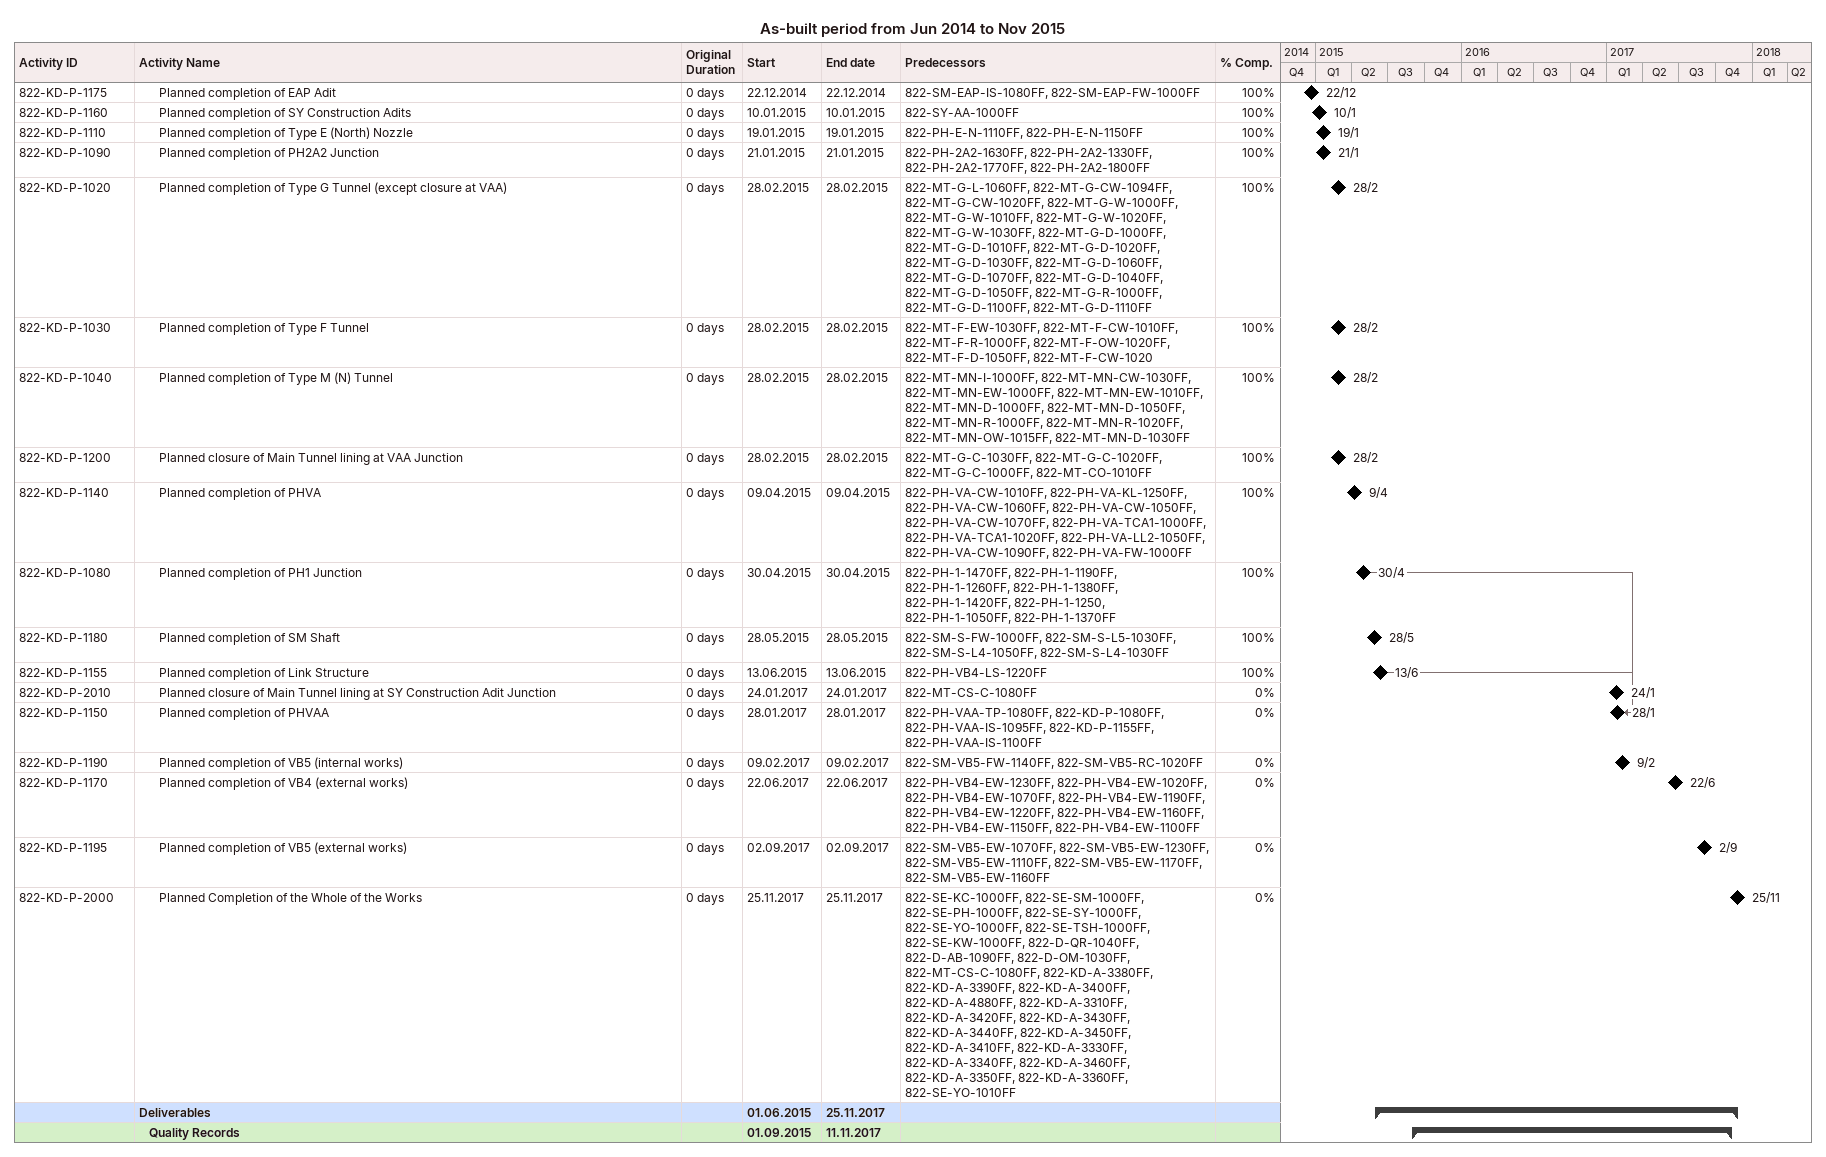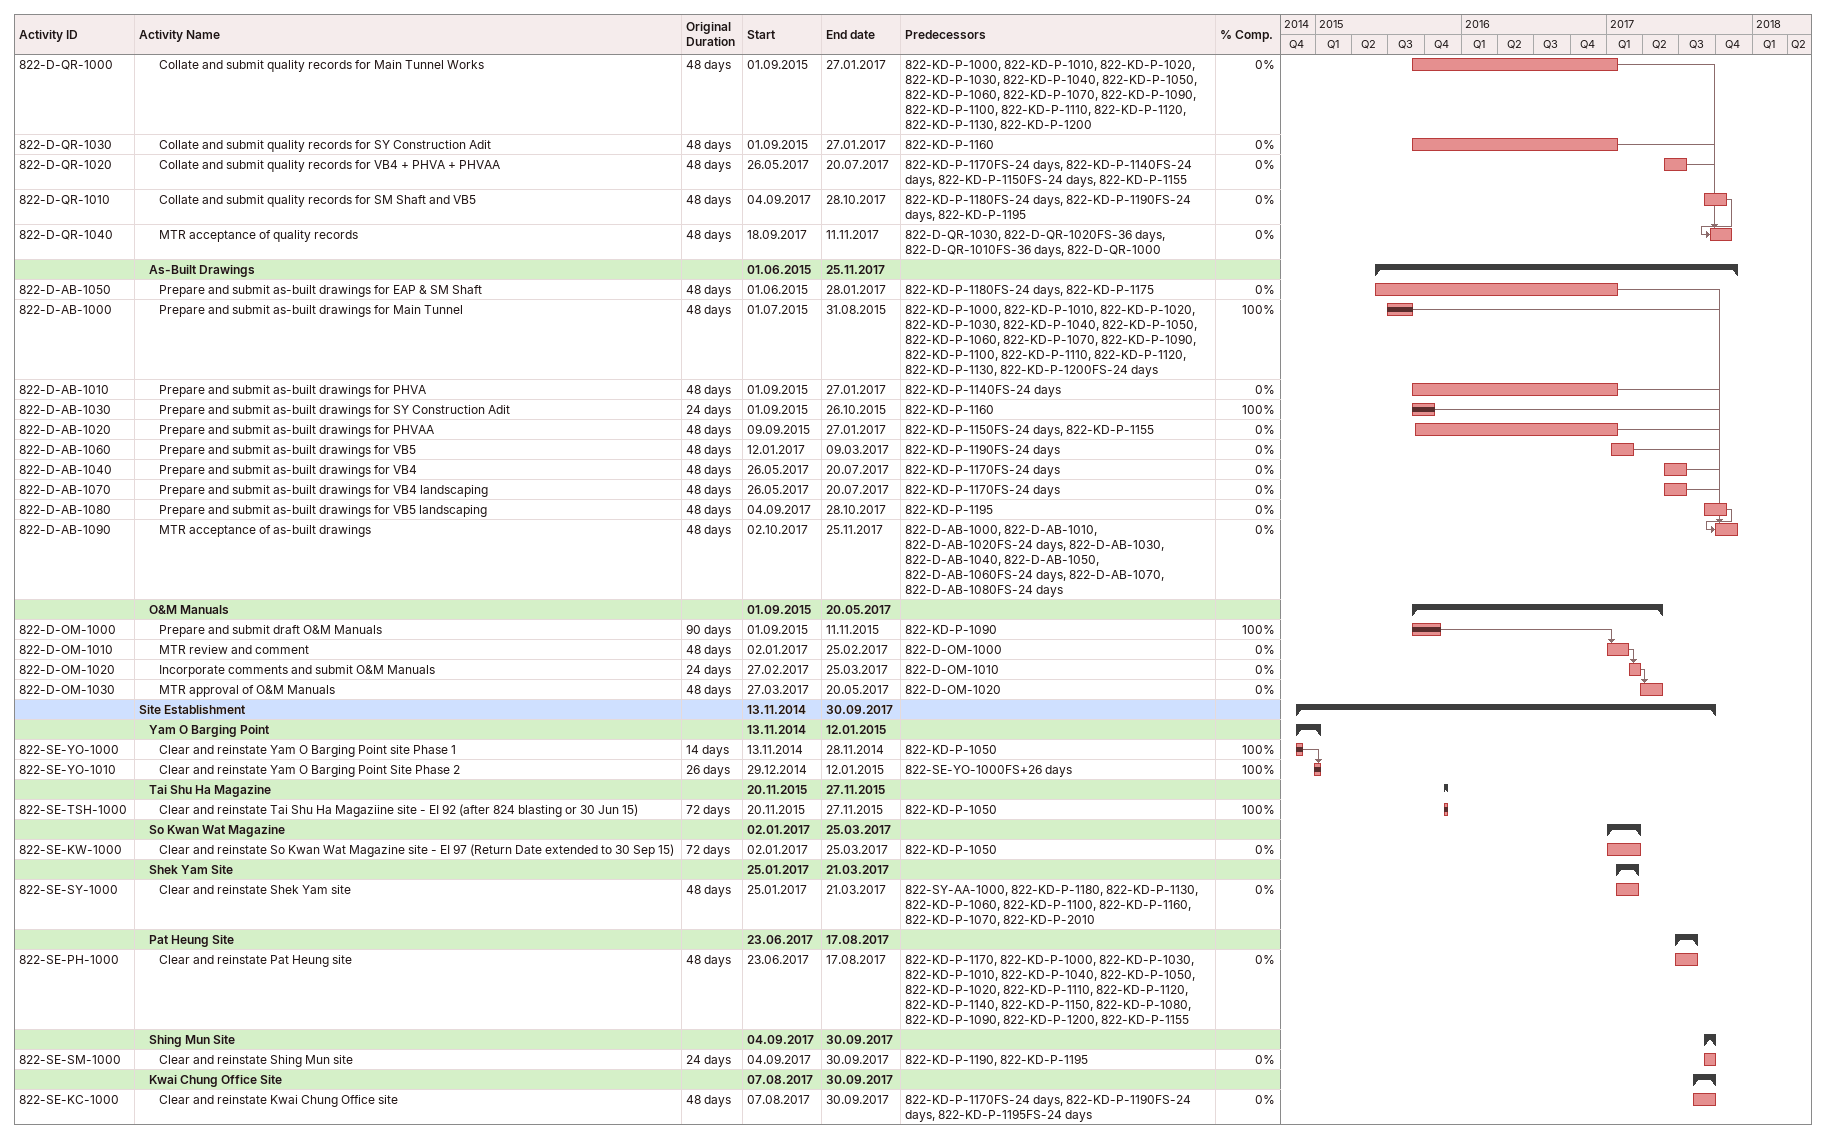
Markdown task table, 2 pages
As-built period from Jun 2014 to Nov 2015

| ID | Level | Task | Original duration | Start | Finish | Predecessors | % complete |
|---|---|---|---|---|---|---|---|
| 822-KD-P-1175 | 3 | Planned completion of EAP Adit | 0d | 2014-12-22 | 2014-12-22 | 822-SM-EAP-IS-1080FF, 822-SM-EAP-FW-1000FF | 100 |
| 822-KD-P-1160 | 3 | Planned completion of SY Construction Adits | 0d | 2015-01-10 | 2015-01-10 | 822-SY-AA-1000FF | 100 |
| 822-KD-P-1110 | 3 | Planned completion of Type E (North) Nozzle | 0d | 2015-01-19 | 2015-01-19 | 822-PH-E-N-1110FF, 822-PH-E-N-1150FF | 100 |
| 822-KD-P-1090 | 3 | Planned completion of PH2A2 Junction | 0d | 2015-01-21 | 2015-01-21 | 822-PH-2A2-1630FF, 822-PH-2A2-1330FF, 822-PH-2A2-1770FF, 822-PH-2A2-1800FF | 100 |
| 822-KD-P-1020 | 3 | Planned completion of Type G Tunnel (except closure at VAA) | 0d | 2015-02-28 | 2015-02-28 | 822-MT-G-L-1060FF, 822-MT-G-CW-1094FF, 822-MT-G-CW-1020FF, 822-MT-G-W-1000FF, 822-MT-G-W-1010FF, 822-MT-G-W-1020FF, 822-MT-G-W-1030FF, 822-MT-G-D-1000FF, 822-MT-G-D-1010FF, 822-MT-G-D-1020FF, 822-MT-G-D-1030FF, 822-MT-G-D-1060FF, 822-MT-G-D-1070FF, 822-MT-G-D-1040FF, 822-MT-G-D-1050FF, 822-MT-G-R-1000FF, 822-MT-G-D-1100FF, 822-MT-G-D-1110FF | 100 |
| 822-KD-P-1030 | 3 | Planned completion of Type F Tunnel | 0d | 2015-02-28 | 2015-02-28 | 822-MT-F-EW-1030FF, 822-MT-F-CW-1010FF, 822-MT-F-R-1000FF, 822-MT-F-OW-1020FF, 822-MT-F-D-1050FF, 822-MT-F-CW-1020 | 100 |
| 822-KD-P-1040 | 3 | Planned completion of Type M (N) Tunnel | 0d | 2015-02-28 | 2015-02-28 | 822-MT-MN-I-1000FF, 822-MT-MN-CW-1030FF, 822-MT-MN-EW-1000FF, 822-MT-MN-EW-1010FF, 822-MT-MN-D-1000FF, 822-MT-MN-D-1050FF, 822-MT-MN-R-1000FF, 822-MT-MN-R-1020FF, 822-MT-MN-OW-1015FF, 822-MT-MN-D-1030FF | 100 |
| 822-KD-P-1200 | 3 | Planned closure of Main Tunnel lining at VAA Junction | 0d | 2015-02-28 | 2015-02-28 | 822-MT-G-C-1030FF, 822-MT-G-C-1020FF, 822-MT-G-C-1000FF, 822-MT-CO-1010FF | 100 |
| 822-KD-P-1140 | 3 | Planned completion of PHVA | 0d | 2015-04-09 | 2015-04-09 | 822-PH-VA-CW-1010FF, 822-PH-VA-KL-1250FF, 822-PH-VA-CW-1060FF, 822-PH-VA-CW-1050FF, 822-PH-VA-CW-1070FF, 822-PH-VA-TCA1-1000FF, 822-PH-VA-TCA1-1020FF, 822-PH-VA-LL2-1050FF, 822-PH-VA-CW-1090FF, 822-PH-VA-FW-1000FF | 100 |
| 822-KD-P-1080 | 3 | Planned completion of PH1 Junction | 0d | 2015-04-30 | 2015-04-30 | 822-PH-1-1470FF, 822-PH-1-1190FF, 822-PH-1-1260FF, 822-PH-1-1380FF, 822-PH-1-1420FF, 822-PH-1-1250, 822-PH-1-1050FF, 822-PH-1-1370FF | 100 |
| 822-KD-P-1180 | 3 | Planned completion of SM Shaft | 0d | 2015-05-28 | 2015-05-28 | 822-SM-S-FW-1000FF, 822-SM-S-L5-1030FF, 822-SM-S-L4-1050FF, 822-SM-S-L4-1030FF | 100 |
| 822-KD-P-1155 | 3 | Planned completion of Link Structure | 0d | 2015-06-13 | 2015-06-13 | 822-PH-VB4-LS-1220FF | 100 |
| 822-KD-P-2010 | 3 | Planned closure of Main Tunnel lining at SY Construction Adit Junction | 0d | 2017-01-24 | 2017-01-24 | 822-MT-CS-C-1080FF | 0 |
| 822-KD-P-1150 | 3 | Planned completion of PHVAA | 0d | 2017-01-28 | 2017-01-28 | 822-PH-VAA-TP-1080FF, 822-KD-P-1080FF, 822-PH-VAA-IS-1095FF, 822-KD-P-1155FF, 822-PH-VAA-IS-1100FF | 0 |
| 822-KD-P-1190 | 3 | Planned completion of VB5 (internal works) | 0d | 2017-02-09 | 2017-02-09 | 822-SM-VB5-FW-1140FF, 822-SM-VB5-RC-1020FF | 0 |
| 822-KD-P-1170 | 3 | Planned completion of VB4 (external works) | 0d | 2017-06-22 | 2017-06-22 | 822-PH-VB4-EW-1230FF, 822-PH-VB4-EW-1020FF, 822-PH-VB4-EW-1070FF, 822-PH-VB4-EW-1190FF, 822-PH-VB4-EW-1220FF, 822-PH-VB4-EW-1160FF, 822-PH-VB4-EW-1150FF, 822-PH-VB4-EW-1100FF | 0 |
| 822-KD-P-1195 | 3 | Planned completion of VB5 (external works) | 0d | 2017-09-02 | 2017-09-02 | 822-SM-VB5-EW-1070FF, 822-SM-VB5-EW-1230FF, 822-SM-VB5-EW-1110FF, 822-SM-VB5-EW-1170FF, 822-SM-VB5-EW-1160FF | 0 |
| 822-KD-P-2000 | 3 | Planned Completion of the Whole of the Works | 0d | 2017-11-25 | 2017-11-25 | 822-SE-KC-1000FF, 822-SE-SM-1000FF, 822-SE-PH-1000FF, 822-SE-SY-1000FF, 822-SE-YO-1000FF, 822-SE-TSH-1000FF, 822-SE-KW-1000FF, 822-D-QR-1040FF, 822-D-AB-1090FF, 822-D-OM-1030FF, 822-MT-CS-C-1080FF, 822-KD-A-3380FF, 822-KD-A-3390FF, 822-KD-A-3400FF, 822-KD-A-4880FF, 822-KD-A-3310FF, 822-KD-A-3420FF, 822-KD-A-3430FF, 822-KD-A-3440FF, 822-KD-A-3450FF, 822-KD-A-3410FF, 822-KD-A-3330FF, 822-KD-A-3340FF, 822-KD-A-3460FF, 822-KD-A-3350FF, 822-KD-A-3360FF, 822-SE-YO-1010FF | 0 |
|  | 1 | **Deliverables** |  | 2015-06-01 | 2017-11-25 |  |  |
|  | 2 | **Quality Records** |  | 2015-09-01 | 2017-11-11 |  |  |
| 822-D-QR-1000 | 3 | Collate and submit quality records for Main Tunnel Works | 48d | 2015-09-01 | 2017-01-27 | 822-KD-P-1000, 822-KD-P-1010, 822-KD-P-1020, 822-KD-P-1030, 822-KD-P-1040, 822-KD-P-1050, 822-KD-P-1060, 822-KD-P-1070, 822-KD-P-1090, 822-KD-P-1100, 822-KD-P-1110, 822-KD-P-1120, 822-KD-P-1130, 822-KD-P-1200 | 0 |
| 822-D-QR-1030 | 3 | Collate and submit quality records for SY Construction Adit | 48d | 2015-09-01 | 2017-01-27 | 822-KD-P-1160 | 0 |
| 822-D-QR-1020 | 3 | Collate and submit quality records for VB4 + PHVA + PHVAA | 48d | 2017-05-26 | 2017-07-20 | 822-KD-P-1170FS-24d, 822-KD-P-1140FS-24d, 822-KD-P-1150FS-24d, 822-KD-P-1155 | 0 |
| 822-D-QR-1010 | 3 | Collate and submit quality records for SM Shaft and VB5 | 48d | 2017-09-04 | 2017-10-28 | 822-KD-P-1180FS-24d, 822-KD-P-1190FS-24d, 822-KD-P-1195 | 0 |
| 822-D-QR-1040 | 3 | MTR acceptance of quality records | 48d | 2017-09-18 | 2017-11-11 | 822-D-QR-1030, 822-D-QR-1020FS-36d, 822-D-QR-1010FS-36d, 822-D-QR-1000 | 0 |
|  | 2 | **As-Built Drawings** |  | 2015-06-01 | 2017-11-25 |  |  |
| 822-D-AB-1050 | 3 | Prepare and submit as-built drawings for EAP & SM Shaft | 48d | 2015-06-01 | 2017-01-28 | 822-KD-P-1180FS-24d, 822-KD-P-1175 | 0 |
| 822-D-AB-1000 | 3 | Prepare and submit as-built drawings for Main Tunnel | 48d | 2015-07-01 | 2015-08-31 | 822-KD-P-1000, 822-KD-P-1010, 822-KD-P-1020, 822-KD-P-1030, 822-KD-P-1040, 822-KD-P-1050, 822-KD-P-1060, 822-KD-P-1070, 822-KD-P-1090, 822-KD-P-1100, 822-KD-P-1110, 822-KD-P-1120, 822-KD-P-1130, 822-KD-P-1200FS-24d | 100 |
| 822-D-AB-1010 | 3 | Prepare and submit as-built drawings for PHVA | 48d | 2015-09-01 | 2017-01-27 | 822-KD-P-1140FS-24d | 0 |
| 822-D-AB-1030 | 3 | Prepare and submit as-built drawings for SY Construction Adit | 24d | 2015-09-01 | 2015-10-26 | 822-KD-P-1160 | 100 |
| 822-D-AB-1020 | 3 | Prepare and submit as-built drawings for PHVAA | 48d | 2015-09-09 | 2017-01-27 | 822-KD-P-1150FS-24d, 822-KD-P-1155 | 0 |
| 822-D-AB-1060 | 3 | Prepare and submit as-built drawings for VB5 | 48d | 2017-01-12 | 2017-03-09 | 822-KD-P-1190FS-24d | 0 |
| 822-D-AB-1040 | 3 | Prepare and submit as-built drawings for VB4 | 48d | 2017-05-26 | 2017-07-20 | 822-KD-P-1170FS-24d | 0 |
| 822-D-AB-1070 | 3 | Prepare and submit as-built drawings for VB4 landscaping | 48d | 2017-05-26 | 2017-07-20 | 822-KD-P-1170FS-24d | 0 |
| 822-D-AB-1080 | 3 | Prepare and submit as-built drawings for VB5 landscaping | 48d | 2017-09-04 | 2017-10-28 | 822-KD-P-1195 | 0 |
| 822-D-AB-1090 | 3 | MTR acceptance of as-built drawings | 48d | 2017-10-02 | 2017-11-25 | 822-D-AB-1000, 822-D-AB-1010, 822-D-AB-1020FS-24d, 822-D-AB-1030, 822-D-AB-1040, 822-D-AB-1050, 822-D-AB-1060FS-24d, 822-D-AB-1070, 822-D-AB-1080FS-24d | 0 |
|  | 2 | **O&M Manuals** |  | 2015-09-01 | 2017-05-20 |  |  |
| 822-D-OM-1000 | 3 | Prepare and submit draft O&M Manuals | 90d | 2015-09-01 | 2015-11-11 | 822-KD-P-1090 | 100 |
| 822-D-OM-1010 | 3 | MTR review and comment | 48d | 2017-01-02 | 2017-02-25 | 822-D-OM-1000 | 0 |
| 822-D-OM-1020 | 3 | Incorporate comments and submit O&M Manuals | 24d | 2017-02-27 | 2017-03-25 | 822-D-OM-1010 | 0 |
| 822-D-OM-1030 | 3 | MTR approval of O&M Manuals | 48d | 2017-03-27 | 2017-05-20 | 822-D-OM-1020 | 0 |
|  | 1 | **Site Establishment** |  | 2014-11-13 | 2017-09-30 |  |  |
|  | 2 | **Yam O Barging Point** |  | 2014-11-13 | 2015-01-12 |  |  |
| 822-SE-YO-1000 | 3 | Clear and reinstate Yam O Barging Point site Phase 1 | 14d | 2014-11-13 | 2014-11-28 | 822-KD-P-1050 | 100 |
| 822-SE-YO-1010 | 3 | Clear and reinstate Yam O Barging Point Site Phase 2 | 26d | 2014-12-29 | 2015-01-12 | 822-SE-YO-1000FS+26d | 100 |
|  | 2 | **Tai Shu Ha Magazine** |  | 2015-11-20 | 2015-11-27 |  |  |
| 822-SE-TSH-1000 | 3 | Clear and reinstate Tai Shu Ha Magaziine site - EI 92 (after 824 blasting or 30 Jun 15) | 72d | 2015-11-20 | 2015-11-27 | 822-KD-P-1050 | 100 |
|  | 2 | **So Kwan Wat Magazine** |  | 2017-01-02 | 2017-03-25 |  |  |
| 822-SE-KW-1000 | 3 | Clear and reinstate So Kwan Wat Magazine site - EI 97 (Return Date extended to 30 Sep 15) | 72d | 2017-01-02 | 2017-03-25 | 822-KD-P-1050 | 0 |
|  | 2 | **Shek Yam Site** |  | 2017-01-25 | 2017-03-21 |  |  |
| 822-SE-SY-1000 | 3 | Clear and reinstate Shek Yam site | 48d | 2017-01-25 | 2017-03-21 | 822-SY-AA-1000, 822-KD-P-1180, 822-KD-P-1130, 822-KD-P-1060, 822-KD-P-1100, 822-KD-P-1160, 822-KD-P-1070, 822-KD-P-2010 | 0 |
|  | 2 | **Pat Heung Site** |  | 2017-06-23 | 2017-08-17 |  |  |
| 822-SE-PH-1000 | 3 | Clear and reinstate Pat Heung site | 48d | 2017-06-23 | 2017-08-17 | 822-KD-P-1170, 822-KD-P-1000, 822-KD-P-1030, 822-KD-P-1010, 822-KD-P-1040, 822-KD-P-1050, 822-KD-P-1020, 822-KD-P-1110, 822-KD-P-1120, 822-KD-P-1140, 822-KD-P-1150, 822-KD-P-1080, 822-KD-P-1090, 822-KD-P-1200, 822-KD-P-1155 | 0 |
|  | 2 | **Shing Mun Site** |  | 2017-09-04 | 2017-09-30 |  |  |
| 822-SE-SM-1000 | 3 | Clear and reinstate Shing Mun site | 24d | 2017-09-04 | 2017-09-30 | 822-KD-P-1190, 822-KD-P-1195 | 0 |
|  | 2 | **Kwai Chung Office Site** |  | 2017-08-07 | 2017-09-30 |  |  |
| 822-SE-KC-1000 | 3 | Clear and reinstate Kwai Chung Office site | 48d | 2017-08-07 | 2017-09-30 | 822-KD-P-1170FS-24d, 822-KD-P-1190FS-24d, 822-KD-P-1195FS-24d | 0 |
